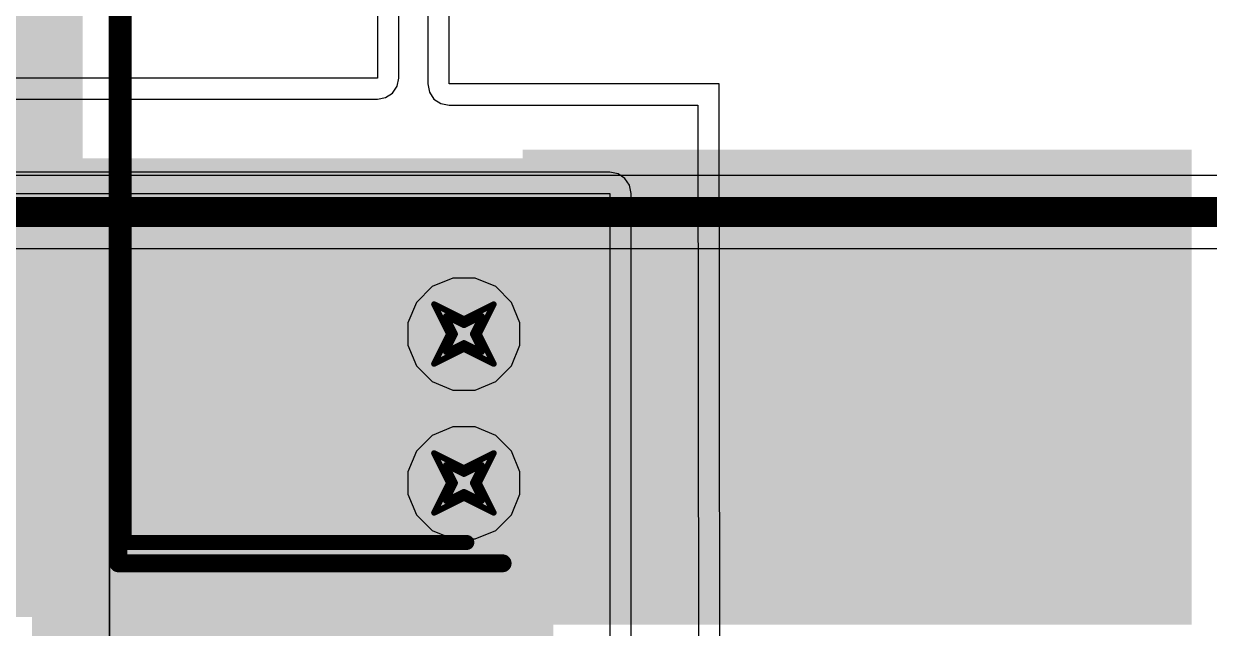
# Model space of a CAD drawing. Header units: inches. Extents: x 0 to 13.9, y -0.2 to 3.4.
# Drawn here: x 2.8972 to 3.2952, y 2.1022 to 2.3053 of the extents above; entities that cross this region are included whole.
import ezdxf

# ---------------------------------------------------------------- set-up
doc = ezdxf.new("R2010")
doc.units = ezdxf.units.IN
doc.header["$MEASUREMENT"] = 0
for name, color, linetype in [('Bottom Layer', 5, 'Continuous'), ('Drill Drawing', 1, 'Continuous'), ('Layer 1', 16, 'Continuous'), ('Layer 2', 76, 'Continuous'), ('Mechanical 4', 56, 'Continuous'), ('Pad Holes', 156, 'Continuous'), ('Top Layer', 1, 'Continuous'), ('Top Overlay', 2, 'Continuous'), ('Top Paste', 8, 'Continuous'), ('Top Solder', 216, 'Continuous'), ('Via Holes', 16, 'Continuous')]:
    doc.layers.add(name, color=color, linetype=linetype)

msp = doc.modelspace()

# ---------------------------------------------------------------- hatches: boundary and pattern name
at = {"layer": 'Bottom Layer'}
h = msp.add_hatch(color=5, dxfattribs=at)
edge = h.paths.add_edge_path()
edge.add_arc((3.045, 2.201), 0.01181, 0, 360)
h = msp.add_hatch(color=5, dxfattribs=at)
edge = h.paths.add_edge_path()
edge.add_arc((3.045, 2.151), 0.01181, 0, 360)
at = {"layer": 'Layer 1'}
h = msp.add_hatch(color=16, dxfattribs=at)
edge = h.paths.add_edge_path()
edge.add_arc((3.045, 2.201), 0.01181, 0, 360)
h = msp.add_hatch(color=16, dxfattribs=at)
edge = h.paths.add_edge_path()
edge.add_arc((3.045, 2.151), 0.01181, 0, 360)
at = {"layer": 'Layer 2'}
h = msp.add_hatch(color=76, dxfattribs=at)
edge = h.paths.add_edge_path()
edge.add_arc((3.045, 2.201), 0.01181, 0, 360)
h = msp.add_hatch(color=76, dxfattribs=at)
edge = h.paths.add_edge_path()
edge.add_arc((3.045, 2.151), 0.01181, 0, 360)
at = {"layer": 'Mechanical 4'}
h = msp.add_hatch(color=56, dxfattribs=at)
edge = h.paths.add_edge_path()
edge.add_arc((2.929, 2.124), 0.0015, 0, 360)
h = msp.add_hatch(color=56, dxfattribs=at)
edge = h.paths.add_edge_path()
edge.add_arc((2.929, 2.124), 0.0015, 0, 360)
h = msp.add_hatch(color=56, dxfattribs=at)
edge = h.paths.add_edge_path()
edge.add_arc((3.058, 2.124), 0.0015, 0, 360)
at = {"layer": 'Pad Holes'}
h = msp.add_hatch(color=7, dxfattribs=at)
edge = h.paths.add_edge_path()
edge.add_arc((2.929, 2.124), 0.0015, 0, 360)
h = msp.add_hatch(color=7, dxfattribs=at)
edge = h.paths.add_edge_path()
edge.add_arc((2.929, 2.124), 0.0015, 0, 360)
h = msp.add_hatch(color=7, dxfattribs=at)
edge = h.paths.add_edge_path()
edge.add_arc((3.058, 2.124), 0.0015, 0, 360)
at = {"layer": 'Top Layer'}
for points in [[(2.813, 2.106), (3.286, 2.106), (3.286, 2.26), (2.813, 2.26)], [(3.06873, 2.10735), (3.06873, 2.25892), (3.28527, 2.25892), (3.28527, 2.10735)], [(2.9, 2.021), (3.075, 2.021), (3.075, 2.115), (2.9, 2.115)]]:
    msp.add_hatch(color=1, dxfattribs=at).paths.add_polyline_path(points)
h = msp.add_hatch(color=1, dxfattribs=at)
edge = h.paths.add_edge_path()
edge.add_arc((3.045, 2.201), 0.01181, 0, 360)
h = msp.add_hatch(color=1, dxfattribs=at)
edge = h.paths.add_edge_path()
edge.add_arc((3.045, 2.151), 0.01181, 0, 360)
at = {"layer": 'Top Overlay'}
for points in [[(2.917, 2.405), (2.872, 2.405), (2.872, 2.227), (2.917, 2.227)], [(2.917, 2.228), (2.772, 2.228), (2.772, 2.196), (2.917, 2.196)]]:
    msp.add_hatch(color=2, dxfattribs=at).paths.add_polyline_path(points)
at = {"layer": 'Top Paste'}
msp.add_hatch(color=8, dxfattribs=at).paths.add_polyline_path([(3.06873, 2.10735), (3.06873, 2.25892), (3.28527, 2.25892), (3.28527, 2.10735)])
at = {"layer": 'Top Solder'}
msp.add_hatch(color=216, dxfattribs=at).paths.add_polyline_path([(3.06473, 2.10335), (3.06473, 2.26292), (3.28927, 2.26292), (3.28927, 2.10335)])
at = {"layer": 'Via Holes'}
h = msp.add_hatch(color=7, dxfattribs=at)
edge = h.paths.add_edge_path()
edge.add_arc((3.045, 2.201), 0.00591, 0, 360)
h = msp.add_hatch(color=7, dxfattribs=at)
edge = h.paths.add_edge_path()
edge.add_arc((3.045, 2.151), 0.00591, 0, 360)

# ---------------------------------------------------------------- linework, layer by layer
at = {"layer": 'Bottom Layer'}
for p, q in [((3.85993, 2.25424), (2.131, 2.25424)), ((2.13607, 2.22976), (3.865, 2.22976)), ((3.03434, 2.21695), (3.02905, 2.21166)), ((3.04126, 2.21981), (3.03434, 2.21695)), ((3.04874, 2.21981), (3.04126, 2.21981)), ((3.05566, 2.21695), (3.04874, 2.21981)), ((3.06095, 2.21166), (3.05566, 2.21695)), ((3.02905, 2.21166), (3.02619, 2.20474)), ((3.06381, 2.20474), (3.06095, 2.21166)), ((3.02619, 2.20474), (3.02619, 2.19726)), ((3.06381, 2.19726), (3.06381, 2.20474)), ((3.02619, 2.19726), (3.02905, 2.19034)), ((3.06095, 2.19034), (3.06381, 2.19726)), ((3.02905, 2.19034), (3.03434, 2.18505)), ((3.05566, 2.18505), (3.06095, 2.19034)), ((3.03434, 2.18505), (3.04126, 2.18219)), ((3.04874, 2.18219), (3.05566, 2.18505)), ((3.04126, 2.18219), (3.04874, 2.18219)), ((3.04126, 2.16981), (3.03434, 2.16695)), ((3.04874, 2.16981), (3.04126, 2.16981)), ((3.05566, 2.16695), (3.04874, 2.16981)), ((3.03434, 2.16695), (3.02905, 2.16166)), ((3.06095, 2.16166), (3.05566, 2.16695)), ((3.02905, 2.16166), (3.02619, 2.15474)), ((3.06381, 2.15474), (3.06095, 2.16166)), ((3.02619, 2.15474), (3.02619, 2.14726)), ((3.06381, 2.14726), (3.06381, 2.15474)), ((3.02619, 2.14726), (3.02905, 2.14034)), ((3.06095, 2.14034), (3.06381, 2.14726)), ((3.02905, 2.14034), (3.03434, 2.13505)), ((3.05566, 2.13505), (3.06095, 2.14034)), ((3.03434, 2.13505), (3.04126, 2.13219)), ((3.04874, 2.13219), (3.05566, 2.13505)), ((3.04126, 2.13219), (3.04874, 2.13219))]:
    msp.add_line(p, q, dxfattribs=at)
msp.add_lwpolyline([(2.131, 2.242, 0.01, 0.01, 0), (3.865, 2.242, 0.01, 0.01, 0)], format="xyseb", dxfattribs=at)
at = {"layer": 'Drill Drawing'}
for points in [[(3.035, 2.211, 0.002, 0.002, 0), (3.045, 2.206, 0.002, 0.002, 0)], [(3.035, 2.211, 0.002, 0.002, 0), (3.04, 2.201, 0.002, 0.002, 0)], [(3.045, 2.206, 0.002, 0.002, 0), (3.055, 2.211, 0.002, 0.002, 0)], [(3.05, 2.201, 0.002, 0.002, 0), (3.055, 2.211, 0.002, 0.002, 0)], [(3.039, 2.207, 0.002, 0.002, 0), (3.045, 2.204, 0.002, 0.002, 0)], [(3.039, 2.207, 0.002, 0.002, 0), (3.042, 2.201, 0.002, 0.002, 0)], [(3.045, 2.204, 0.002, 0.002, 0), (3.051, 2.207, 0.002, 0.002, 0)], [(3.048, 2.201, 0.002, 0.002, 0), (3.051, 2.207, 0.002, 0.002, 0)], [(3.035, 2.191, 0.002, 0.002, 0), (3.04, 2.201, 0.002, 0.002, 0)], [(3.039, 2.195, 0.002, 0.002, 0), (3.042, 2.201, 0.002, 0.002, 0)], [(3.048, 2.201, 0.002, 0.002, 0), (3.051, 2.195, 0.002, 0.002, 0)], [(3.05, 2.201, 0.002, 0.002, 0), (3.055, 2.191, 0.002, 0.002, 0)], [(3.035, 2.191, 0.002, 0.002, 0), (3.045, 2.196, 0.002, 0.002, 0)], [(3.039, 2.195, 0.002, 0.002, 0), (3.045, 2.198, 0.002, 0.002, 0)], [(3.045, 2.198, 0.002, 0.002, 0), (3.051, 2.195, 0.002, 0.002, 0)], [(3.045, 2.196, 0.002, 0.002, 0), (3.055, 2.191, 0.002, 0.002, 0)], [(3.035, 2.161, 0.002, 0.002, 0), (3.045, 2.156, 0.002, 0.002, 0)], [(3.035, 2.161, 0.002, 0.002, 0), (3.04, 2.151, 0.002, 0.002, 0)], [(3.045, 2.156, 0.002, 0.002, 0), (3.055, 2.161, 0.002, 0.002, 0)], [(3.05, 2.151, 0.002, 0.002, 0), (3.055, 2.161, 0.002, 0.002, 0)], [(3.039, 2.157, 0.002, 0.002, 0), (3.045, 2.154, 0.002, 0.002, 0)], [(3.039, 2.157, 0.002, 0.002, 0), (3.042, 2.151, 0.002, 0.002, 0)], [(3.045, 2.154, 0.002, 0.002, 0), (3.051, 2.157, 0.002, 0.002, 0)], [(3.048, 2.151, 0.002, 0.002, 0), (3.051, 2.157, 0.002, 0.002, 0)], [(3.035, 2.141, 0.002, 0.002, 0), (3.04, 2.151, 0.002, 0.002, 0)], [(3.039, 2.145, 0.002, 0.002, 0), (3.042, 2.151, 0.002, 0.002, 0)], [(3.039, 2.145, 0.002, 0.002, 0), (3.045, 2.148, 0.002, 0.002, 0)], [(3.045, 2.148, 0.002, 0.002, 0), (3.051, 2.145, 0.002, 0.002, 0)], [(3.048, 2.151, 0.002, 0.002, 0), (3.051, 2.145, 0.002, 0.002, 0)], [(3.05, 2.151, 0.002, 0.002, 0), (3.055, 2.141, 0.002, 0.002, 0)], [(3.035, 2.141, 0.002, 0.002, 0), (3.045, 2.146, 0.002, 0.002, 0)], [(3.045, 2.146, 0.002, 0.002, 0), (3.055, 2.141, 0.002, 0.002, 0)]]:
    msp.add_lwpolyline(points, format="xyseb", dxfattribs=at)
for points in [[(3.0345, 2.211, 0.001, 0.001, 1), (3.0355, 2.211, 0.001, 0.001, 1)], [(3.0345, 2.211, 0.001, 0.001, 1), (3.0355, 2.211, 0.001, 0.001, 1)], [(3.0545, 2.211, 0.001, 0.001, 1), (3.0555, 2.211, 0.001, 0.001, 1)], [(3.0545, 2.211, 0.001, 0.001, 1), (3.0555, 2.211, 0.001, 0.001, 1)], [(3.0385, 2.207, 0.001, 0.001, 1), (3.0395, 2.207, 0.001, 0.001, 1)], [(3.0385, 2.207, 0.001, 0.001, 1), (3.0395, 2.207, 0.001, 0.001, 1)], [(3.0445, 2.206, 0.001, 0.001, 1), (3.0455, 2.206, 0.001, 0.001, 1)], [(3.0445, 2.206, 0.001, 0.001, 1), (3.0455, 2.206, 0.001, 0.001, 1)], [(3.0445, 2.204, 0.001, 0.001, 1), (3.0455, 2.204, 0.001, 0.001, 1)], [(3.0445, 2.204, 0.001, 0.001, 1), (3.0455, 2.204, 0.001, 0.001, 1)], [(3.0505, 2.207, 0.001, 0.001, 1), (3.0515, 2.207, 0.001, 0.001, 1)], [(3.0505, 2.207, 0.001, 0.001, 1), (3.0515, 2.207, 0.001, 0.001, 1)], [(3.0395, 2.201, 0.001, 0.001, 1), (3.0405, 2.201, 0.001, 0.001, 1)], [(3.0395, 2.201, 0.001, 0.001, 1), (3.0405, 2.201, 0.001, 0.001, 1)], [(3.0415, 2.201, 0.001, 0.001, 1), (3.0425, 2.201, 0.001, 0.001, 1)], [(3.0415, 2.201, 0.001, 0.001, 1), (3.0425, 2.201, 0.001, 0.001, 1)], [(3.0475, 2.201, 0.001, 0.001, 1), (3.0485, 2.201, 0.001, 0.001, 1)], [(3.0475, 2.201, 0.001, 0.001, 1), (3.0485, 2.201, 0.001, 0.001, 1)], [(3.0495, 2.201, 0.001, 0.001, 1), (3.0505, 2.201, 0.001, 0.001, 1)], [(3.0495, 2.201, 0.001, 0.001, 1), (3.0505, 2.201, 0.001, 0.001, 1)], [(3.0445, 2.198, 0.001, 0.001, 1), (3.0455, 2.198, 0.001, 0.001, 1)], [(3.0445, 2.198, 0.001, 0.001, 1), (3.0455, 2.198, 0.001, 0.001, 1)], [(3.0445, 2.196, 0.001, 0.001, 1), (3.0455, 2.196, 0.001, 0.001, 1)], [(3.0445, 2.196, 0.001, 0.001, 1), (3.0455, 2.196, 0.001, 0.001, 1)], [(3.0385, 2.195, 0.001, 0.001, 1), (3.0395, 2.195, 0.001, 0.001, 1)], [(3.0385, 2.195, 0.001, 0.001, 1), (3.0395, 2.195, 0.001, 0.001, 1)], [(3.0505, 2.195, 0.001, 0.001, 1), (3.0515, 2.195, 0.001, 0.001, 1)], [(3.0505, 2.195, 0.001, 0.001, 1), (3.0515, 2.195, 0.001, 0.001, 1)], [(3.0345, 2.191, 0.001, 0.001, 1), (3.0355, 2.191, 0.001, 0.001, 1)], [(3.0345, 2.191, 0.001, 0.001, 1), (3.0355, 2.191, 0.001, 0.001, 1)], [(3.0545, 2.191, 0.001, 0.001, 1), (3.0555, 2.191, 0.001, 0.001, 1)], [(3.0545, 2.191, 0.001, 0.001, 1), (3.0555, 2.191, 0.001, 0.001, 1)], [(3.0345, 2.161, 0.001, 0.001, 1), (3.0355, 2.161, 0.001, 0.001, 1)], [(3.0345, 2.161, 0.001, 0.001, 1), (3.0355, 2.161, 0.001, 0.001, 1)], [(3.0545, 2.161, 0.001, 0.001, 1), (3.0555, 2.161, 0.001, 0.001, 1)], [(3.0545, 2.161, 0.001, 0.001, 1), (3.0555, 2.161, 0.001, 0.001, 1)], [(3.0385, 2.157, 0.001, 0.001, 1), (3.0395, 2.157, 0.001, 0.001, 1)], [(3.0385, 2.157, 0.001, 0.001, 1), (3.0395, 2.157, 0.001, 0.001, 1)], [(3.0445, 2.156, 0.001, 0.001, 1), (3.0455, 2.156, 0.001, 0.001, 1)], [(3.0445, 2.156, 0.001, 0.001, 1), (3.0455, 2.156, 0.001, 0.001, 1)], [(3.0505, 2.157, 0.001, 0.001, 1), (3.0515, 2.157, 0.001, 0.001, 1)], [(3.0505, 2.157, 0.001, 0.001, 1), (3.0515, 2.157, 0.001, 0.001, 1)], [(3.0445, 2.154, 0.001, 0.001, 1), (3.0455, 2.154, 0.001, 0.001, 1)], [(3.0445, 2.154, 0.001, 0.001, 1), (3.0455, 2.154, 0.001, 0.001, 1)], [(3.0395, 2.151, 0.001, 0.001, 1), (3.0405, 2.151, 0.001, 0.001, 1)], [(3.0395, 2.151, 0.001, 0.001, 1), (3.0405, 2.151, 0.001, 0.001, 1)], [(3.0415, 2.151, 0.001, 0.001, 1), (3.0425, 2.151, 0.001, 0.001, 1)], [(3.0415, 2.151, 0.001, 0.001, 1), (3.0425, 2.151, 0.001, 0.001, 1)], [(3.0445, 2.148, 0.001, 0.001, 1), (3.0455, 2.148, 0.001, 0.001, 1)], [(3.0445, 2.148, 0.001, 0.001, 1), (3.0455, 2.148, 0.001, 0.001, 1)], [(3.0475, 2.151, 0.001, 0.001, 1), (3.0485, 2.151, 0.001, 0.001, 1)], [(3.0475, 2.151, 0.001, 0.001, 1), (3.0485, 2.151, 0.001, 0.001, 1)], [(3.0495, 2.151, 0.001, 0.001, 1), (3.0505, 2.151, 0.001, 0.001, 1)], [(3.0495, 2.151, 0.001, 0.001, 1), (3.0505, 2.151, 0.001, 0.001, 1)], [(3.0385, 2.145, 0.001, 0.001, 1), (3.0395, 2.145, 0.001, 0.001, 1)], [(3.0385, 2.145, 0.001, 0.001, 1), (3.0395, 2.145, 0.001, 0.001, 1)], [(3.0445, 2.146, 0.001, 0.001, 1), (3.0455, 2.146, 0.001, 0.001, 1)], [(3.0445, 2.146, 0.001, 0.001, 1), (3.0455, 2.146, 0.001, 0.001, 1)], [(3.0505, 2.145, 0.001, 0.001, 1), (3.0515, 2.145, 0.001, 0.001, 1)], [(3.0505, 2.145, 0.001, 0.001, 1), (3.0515, 2.145, 0.001, 0.001, 1)], [(3.0345, 2.141, 0.001, 0.001, 1), (3.0355, 2.141, 0.001, 0.001, 1)], [(3.0345, 2.141, 0.001, 0.001, 1), (3.0355, 2.141, 0.001, 0.001, 1)], [(3.0545, 2.141, 0.001, 0.001, 1), (3.0555, 2.141, 0.001, 0.001, 1)], [(3.0545, 2.141, 0.001, 0.001, 1), (3.0555, 2.141, 0.001, 0.001, 1)]]:
    msp.add_lwpolyline(points, format="xyseb", close=True, dxfattribs=at)
at = {"layer": 'Layer 1'}
for p, q in [((3.03434, 2.21695), (3.02905, 2.21166)), ((3.04126, 2.21981), (3.03434, 2.21695)), ((3.04874, 2.21981), (3.04126, 2.21981)), ((3.05566, 2.21695), (3.04874, 2.21981)), ((3.06095, 2.21166), (3.05566, 2.21695)), ((3.02905, 2.21166), (3.02619, 2.20474)), ((3.06381, 2.20474), (3.06095, 2.21166)), ((3.02619, 2.20474), (3.02619, 2.19726)), ((3.06381, 2.19726), (3.06381, 2.20474)), ((3.02619, 2.19726), (3.02905, 2.19034)), ((3.06095, 2.19034), (3.06381, 2.19726)), ((3.02905, 2.19034), (3.03434, 2.18505)), ((3.05566, 2.18505), (3.06095, 2.19034)), ((3.03434, 2.18505), (3.04126, 2.18219)), ((3.04874, 2.18219), (3.05566, 2.18505)), ((3.04126, 2.18219), (3.04874, 2.18219)), ((3.04126, 2.16981), (3.03434, 2.16695)), ((3.04874, 2.16981), (3.04126, 2.16981)), ((3.05566, 2.16695), (3.04874, 2.16981)), ((3.03434, 2.16695), (3.02905, 2.16166)), ((3.06095, 2.16166), (3.05566, 2.16695)), ((3.02905, 2.16166), (3.02619, 2.15474)), ((3.06381, 2.15474), (3.06095, 2.16166)), ((3.02619, 2.15474), (3.02619, 2.14726)), ((3.06381, 2.14726), (3.06381, 2.15474)), ((3.02619, 2.14726), (3.02905, 2.14034)), ((3.06095, 2.14034), (3.06381, 2.14726)), ((3.02905, 2.14034), (3.03434, 2.13505)), ((3.05566, 2.13505), (3.06095, 2.14034)), ((3.03434, 2.13505), (3.04126, 2.13219)), ((3.04874, 2.13219), (3.05566, 2.13505)), ((3.04126, 2.13219), (3.04874, 2.13219))]:
    msp.add_line(p, q, dxfattribs=at)
at = {"layer": 'Layer 2'}
for p, q in [((3.016, 3.10966), (3.016, 2.287)), ((3.02314, 2.287), (3.02314, 3.10966)), ((3.03286, 2.895), (3.03286, 2.285)), ((3.04, 2.285), (3.04, 2.895)), ((3.016, 2.287), (2.834, 2.287)), ((3.02105, 2.28195), (3.02259, 2.28427)), ((3.02259, 2.28427), (3.02314, 2.287)), ((3.03286, 2.285), (3.03341, 2.28227)), ((3.13065, 2.285), (3.04, 2.285)), ((3.13134, 1.733), (3.13065, 2.285)), ((3.016, 2.27986), (3.01873, 2.28041)), ((3.01873, 2.28041), (3.02105, 2.28195)), ((3.03341, 2.28227), (3.03495, 2.27995)), ((2.84114, 2.27986), (3.016, 2.27986)), ((3.03495, 2.27995), (3.03727, 2.27841)), ((3.03727, 2.27841), (3.04, 2.27786)), ((3.04, 2.27786), (3.12352, 2.27786)), ((3.12352, 2.27786), (3.1242, 1.73299)), ((3.094, 2.25539), (2.866, 2.25539)), ((3.09673, 2.25484), (3.094, 2.25539)), ((3.09905, 2.2533), (3.09673, 2.25484)), ((3.10059, 2.25098), (3.09905, 2.2533)), ((3.10114, 2.24825), (3.10059, 2.25098)), ((2.866, 2.24825), (3.094, 2.24825)), ((3.094, 2.24825), (3.094, 1.735)), ((3.10114, 1.735), (3.10114, 2.24825))]:
    msp.add_line(p, q, dxfattribs=at)
at = {"layer": 'Mechanical 4'}
for points in [[(2.929, 2.124, 0.006, 0.006, 0), (2.929, 2.626, 0.006, 0.006, 0)], [(2.929, 2.124, 0.006, 0.006, 0), (3.058, 2.124, 0.006, 0.006, 0)]]:
    msp.add_lwpolyline(points, format="xyseb", dxfattribs=at)
for points in [[(2.9275, 2.124, 0.003, 0.003, 1), (2.9305, 2.124, 0.003, 0.003, 1)], [(2.9275, 2.124, 0.003, 0.003, 1), (2.9305, 2.124, 0.003, 0.003, 1)], [(3.0565, 2.124, 0.003, 0.003, 1), (3.0595, 2.124, 0.003, 0.003, 1)]]:
    msp.add_lwpolyline(points, format="xyseb", close=True, dxfattribs=at)
at = {"layer": 'Top Layer'}
for p, q in [((2.926, 2.086), (2.926, 2.632)), ((2.926, 2.41), (2.926, 2.086))]:
    msp.add_line(p, q, dxfattribs=at)
at = {"layer": 'Top Overlay'}
for points in [[(2.931, 2.131, 0.005, 0.005, 0), (2.931, 2.627, 0.005, 0.005, 0)], [(2.931, 2.131, 0.005, 0.005, 0), (3.046, 2.131, 0.005, 0.005, 0)]]:
    msp.add_lwpolyline(points, format="xyseb", dxfattribs=at)
for points in [[(2.92975, 2.131, 0.0025, 0.0025, 1), (2.93225, 2.131, 0.0025, 0.0025, 1)], [(2.92975, 2.131, 0.0025, 0.0025, 1), (2.93225, 2.131, 0.0025, 0.0025, 1)], [(3.04475, 2.131, 0.0025, 0.0025, 1), (3.04725, 2.131, 0.0025, 0.0025, 1)]]:
    msp.add_lwpolyline(points, format="xyseb", close=True, dxfattribs=at)

doc.saveas('drawing.dxf')
